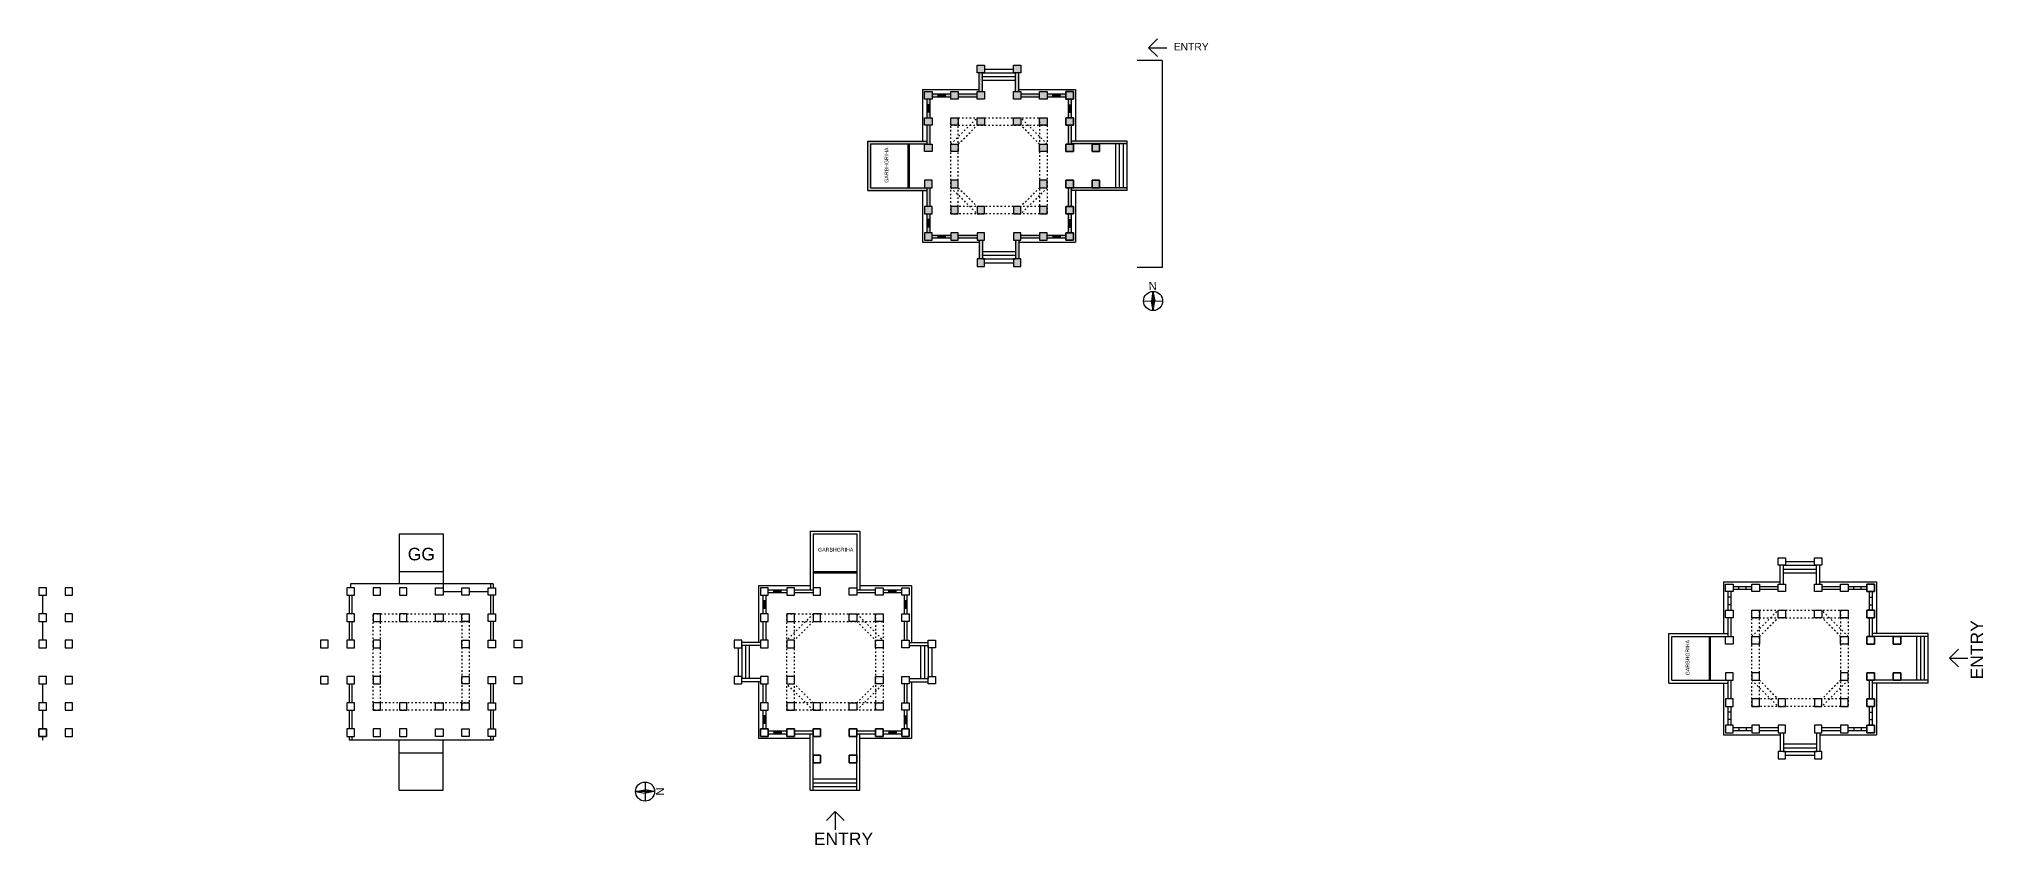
# Model space of a CAD drawing. Header units: millimetres. Extents: x 318 to 1307101, y -5787 to 348115.
# Drawn here: x 318 to 155785, y -5787 to 58711 of the extents above; entities that cross this region are included whole.
import ezdxf
from ezdxf.enums import TextEntityAlignment as Align

# ---------------------------------------------------------------- set-up
doc = ezdxf.new("R2010")
doc.units = ezdxf.units.MM
doc.header["$LTSCALE"] = 10
doc.header["$MEASUREMENT"] = 0
doc.linetypes.add('ACAD_ISO03W100', pattern=[30, 12, -18])
for name, color, linetype in [('bea', 7, 'Continuous'), ('inner gumbaj', 7, 'Continuous'), ('shikara', 7, 'Continuous'), ('squar', 7, 'Continuous')]:
    doc.layers.add(name, color=color, linetype=linetype)
doc.styles.get("Standard").update_dxf_attribs({"font": 'arial.ttf'})

# ---------------------------------------------------------------- blocks, each defined once
blk = doc.blocks.new('A$C11DA3242')
at = {"lineweight": -3}
h = blk.add_hatch(color=256, dxfattribs=at)
h.paths.add_polyline_path([(7641, 15283), (7641, 7641), (8981, 7641)])
h.paths.add_polyline_path([(7641, 0), (7641, 7641), (6301, 7641)])
for p, q in [((0, 7641), (15283, 7641)), ((7641, 15283), (6301, 7641)), ((7641, 0), (6301, 7641)), ((7641, 15283), (7641, 0)), ((7641, 15283), (8981, 7641)), ((7641, 0), (8981, 7641))]:
    blk.add_line(p, q, dxfattribs=at)
blk.add_circle((7641, 7641), 7641, dxfattribs=at)
blk.add_text('N', height=6397, dxfattribs=at).set_placement((4329, 16514), (10783, 16514), align=Align.ALIGNED)

msp = doc.modelspace()

# ---------------------------------------------------------------- hatches: boundary and pattern name
at = {"ltscale": 10}
h = msp.add_hatch(dxfattribs=at)
h.set_pattern_fill('AR-SAND', color=256, scale=20, angle=90)
h.set_pattern_definition([(127.5, (132048.94, -15424.23), (-38.536475, -1.259867), [0, -30.4, 0, -34, 0, -32.5]), (97.5, (132048.94, -15424.23), (-56.44292, 35.395534), [0, -16.4, 0, -27.4, 0, -10.5]), (57.5, (132048.94, -15448.83), (-0.113181, 62.282837), [0, -10, 0, -36, 0, -47]), (47.5, (132048.94, -15448.83), (-17.55351, 60.122532), [0, -5, 0, -23.6, 0, -27])])
h.paths.add_polyline_path([(71325, 51796), (71325, 50296), (71555, 50296), (71555, 51796)])
h.paths.add_polyline_path([(71325, 52846), (71325, 52396), (71555, 52396), (71555, 52846)])
h.paths.add_polyline_path([(71325, 53896), (71325, 53446), (71555, 53446), (71555, 53896)])
h.paths.add_polyline_path([(71740, 54311), (71740, 54081), (72190, 54081), (72190, 54311)])
h.paths.add_polyline_path([(72790, 54311), (72790, 54081), (73240, 54081), (73240, 54311)])
h.paths.add_polyline_path([(73840, 54311), (73840, 54081), (75340, 54081), (75340, 54311)])
h.paths.add_polyline_path([(75513, 55999), (75513, 54496), (75768, 54496), (75768, 55999)])
h.paths.add_polyline_path([(78413, 55999), (78413, 54496), (78668, 54496), (78668, 55999)])
h.paths.add_polyline_path([(78840, 54311), (78840, 54081), (80340, 54081), (80340, 54311)])
h.paths.add_polyline_path([(80940, 54311), (80940, 54081), (81390, 54081), (81390, 54311)])
h.paths.add_polyline_path([(81990, 54311), (81990, 54081), (82440, 54081), (82440, 54311)])
h.paths.add_polyline_path([(82625, 53896), (82625, 53446), (82855, 53446), (82855, 53896)])
h.paths.add_polyline_path([(82625, 52846), (82625, 52396), (82855, 52396), (82855, 52846)])
h.paths.add_polyline_path([(82625, 51796), (82625, 50296), (82855, 50296), (82855, 51796)])
h.paths.add_polyline_path([(82855, 50531), (82855, 50301), (87340, 50301), (87340, 50531)])
h.paths.add_polyline_path([(82855, 46801), (82855, 46571), (87340, 46571), (87340, 46801)])
h.paths.add_polyline_path([(82625, 46806), (82625, 45306), (82855, 45306), (82855, 46806)])
h.paths.add_polyline_path([(82625, 44706), (82625, 44256), (82855, 44256), (82855, 44706)])
h.paths.add_polyline_path([(82625, 43656), (82625, 43206), (82855, 43206), (82855, 43656)])
h.paths.add_polyline_path([(81990, 43017), (81990, 42787), (82440, 42787), (82440, 43017)])
h.paths.add_polyline_path([(80940, 43017), (80940, 42787), (81390, 42787), (81390, 43017)])
h.paths.add_polyline_path([(78840, 43017), (78840, 42787), (80340, 42787), (80340, 43017)])
h.paths.add_polyline_path([(78413, 42606), (78413, 41102), (78668, 41102), (78668, 42606)])
h.paths.add_polyline_path([(75513, 42606), (75513, 41102), (75768, 41102), (75768, 42606)])
h.paths.add_polyline_path([(73840, 43017), (73840, 42787), (75340, 42787), (75340, 43017)])
h.paths.add_polyline_path([(71740, 43017), (71740, 42787), (72190, 42787), (72190, 43017)])
h.paths.add_polyline_path([(72790, 43017), (72790, 42787), (73240, 42787), (73240, 43017)])
h.paths.add_polyline_path([(71325, 43656), (71325, 43206), (71555, 43206), (71555, 43656)])
h.paths.add_polyline_path([(71325, 44706), (71325, 44256), (71555, 44256), (71555, 44706)])
h.paths.add_polyline_path([(71325, 46806), (71325, 45306), (71555, 45306), (71555, 46806)])
h.paths.add_polyline_path([(66840, 46801), (66840, 50301), (71325, 50301), (71325, 50531), (66610, 50531), (66610, 46571), (71325, 46571), (71325, 46801)])
h = msp.add_hatch(color=256, dxfattribs=at)
h.dxf.hatch_style = 1
h.paths.add_polyline_path([(75940, 56599), (75340, 56599), (75340, 55999), (75940, 55999)])
h.paths.add_polyline_path([(78840, 56599), (78240, 56599), (78240, 55999), (78840, 55999)])
h.paths.add_polyline_path([(78840, 54496), (78240, 54496), (78240, 53896), (78840, 53896)])
h.paths.add_polyline_path([(75940, 54496), (75340, 54496), (75340, 53896), (75940, 53896)])
h.paths.add_polyline_path([(73840, 54496), (73240, 54496), (73240, 53896), (73840, 53896)])
h.paths.add_polyline_path([(71740, 54496), (71140, 54496), (71140, 53896), (71740, 53896)])
h.paths.add_polyline_path([(71740, 52396), (71140, 52396), (71140, 51796), (71740, 51796)])
h.paths.add_polyline_path([(71740, 50296), (71140, 50296), (71140, 49696), (71740, 49696)])
h.paths.add_polyline_path([(71740, 47406), (71140, 47406), (71140, 46806), (71740, 46806)])
h.paths.add_polyline_path([(71740, 45306), (71140, 45306), (71140, 44706), (71740, 44706)])
h.paths.add_polyline_path([(71740, 43206), (71140, 43206), (71140, 42606), (71740, 42606)])
h.paths.add_polyline_path([(73840, 43206), (73240, 43206), (73240, 42606), (73840, 42606)])
h.paths.add_polyline_path([(75940, 43206), (75340, 43206), (75340, 42606), (75940, 42606)])
h.paths.add_polyline_path([(75940, 41102), (75340, 41102), (75340, 40502), (75940, 40502)])
h.paths.add_polyline_path([(78840, 41102), (78240, 41102), (78240, 40502), (78840, 40502)])
h.paths.add_polyline_path([(78840, 43206), (78240, 43206), (78240, 42606), (78840, 42606)])
h.paths.add_polyline_path([(80940, 43206), (80340, 43206), (80340, 42606), (80940, 42606)])
h.paths.add_polyline_path([(83040, 43206), (82440, 43206), (82440, 42606), (83040, 42606)])
h.paths.add_polyline_path([(83040, 45306), (82440, 45306), (82440, 44706), (83040, 44706)])
h.paths.add_polyline_path([(83040, 47406), (82440, 47406), (82440, 46806), (83040, 46806)])
h.paths.add_polyline_path([(85140, 47406), (84540, 47406), (84540, 46806), (85140, 46806)])
h.paths.add_polyline_path([(85140, 50296), (84540, 50296), (84540, 49696), (85140, 49696)])
h.paths.add_polyline_path([(83040, 50296), (82440, 50296), (82440, 49696), (83040, 49696)])
h.paths.add_polyline_path([(83040, 52396), (82440, 52396), (82440, 51796), (83040, 51796)])
h.paths.add_polyline_path([(83040, 54496), (82440, 54496), (82440, 53896), (83040, 53896)])
h.paths.add_polyline_path([(80940, 54496), (80340, 54496), (80340, 53896), (80940, 53896)])
h.paths.add_polyline_path([(80940, 52396), (80340, 52396), (80340, 51796), (80940, 51796)])
h.paths.add_polyline_path([(78840, 52396), (78240, 52396), (78240, 51796), (78840, 51796)])
h.paths.add_polyline_path([(75940, 52396), (75340, 52396), (75340, 51796), (75940, 51796)])
h.paths.add_polyline_path([(73840, 52396), (73240, 52396), (73240, 51796), (73840, 51796)])
h.paths.add_polyline_path([(73840, 50296), (73240, 50296), (73240, 49696), (73840, 49696)])
h.paths.add_polyline_path([(73840, 47406), (73240, 47406), (73240, 46806), (73840, 46806)])
h.paths.add_polyline_path([(73840, 45306), (73240, 45306), (73240, 44706), (73840, 44706)])
h.paths.add_polyline_path([(75940, 45306), (75340, 45306), (75340, 44706), (75940, 44706)])
h.paths.add_polyline_path([(78840, 45306), (78240, 45306), (78240, 44706), (78840, 44706)])
h.paths.add_polyline_path([(80940, 47406), (80340, 47406), (80340, 46806), (80940, 46806)])
h.paths.add_polyline_path([(80940, 45306), (80340, 45306), (80340, 44706), (80940, 44706)])
h.paths.add_polyline_path([(80940, 50296), (80340, 50296), (80340, 49696), (80940, 49696)])
h = msp.add_hatch(dxfattribs=at)
h.set_pattern_fill('ANSI37', color=256, scale=800, angle=90)
h.set_pattern_definition([(135, (132048.94, -34904.71), (-70.71068, -70.71068), []), (225, (132048.94, -34904.71), (70.71068, -70.71068), [])])
h.paths.add_polyline_path([(71325, 43656), (71555, 43656), (71555, 44256), (71325, 44256)])
h.paths.add_polyline_path([(72790, 42787), (72790, 43017), (72190, 43017), (72190, 42787)])
h.paths.add_polyline_path([(81390, 43017), (81390, 42787), (81990, 42787), (81990, 43017)])
h.paths.add_polyline_path([(82855, 44256), (82625, 44256), (82625, 43656), (82855, 43656)])
h.paths.add_polyline_path([(82855, 53446), (82625, 53446), (82625, 52846), (82855, 52846)])
h.paths.add_polyline_path([(81390, 54311), (81390, 54081), (81990, 54081), (81990, 54311)])
h = msp.add_hatch(dxfattribs=at)
h.set_pattern_fill('ANSI37', color=256, scale=800, angle=90)
h.set_pattern_definition([(135, (132048.94, -30423.39), (-70.71068, -70.71068), []), (225, (132048.94, -30423.39), (70.71068, -70.71068), [])])
h.paths.add_polyline_path([(71555, 53446), (71325, 53446), (71325, 52846), (71555, 52846)])
h.paths.add_polyline_path([(72190, 54311), (72190, 54081), (72790, 54081), (72790, 54311)])
h = msp.add_hatch(dxfattribs=at)
h.set_pattern_fill('ANSI37', color=256, scale=500)
h.paths.add_polyline_path([(59080, 14619), (59080, 14389), (59680, 14389), (59680, 14619)])
h.paths.add_polyline_path([(58212, 13154), (58442, 13154), (58442, 13754), (58212, 13754)])
h.paths.add_polyline_path([(58442, 4554), (58212, 4554), (58212, 3954), (58442, 3954)])
h.paths.add_polyline_path([(59680, 3089), (59680, 3319), (59080, 3319), (59080, 3089)])
h.paths.add_polyline_path([(68870, 3089), (68870, 3319), (68270, 3319), (68270, 3089)])
h.paths.add_polyline_path([(69735, 4554), (69505, 4554), (69505, 3954), (69735, 3954)])
h = msp.add_hatch(dxfattribs=at)
h.set_pattern_fill('ANSI37', color=256, scale=500)
h.paths.add_polyline_path([(68870, 14619), (68270, 14619), (68270, 14389), (68870, 14389)])
h.paths.add_polyline_path([(69735, 13754), (69505, 13754), (69505, 13154), (69735, 13154)])

# ---------------------------------------------------------------- linework, layer by layer
for p, q in [((89053, 58004), (89760, 58711)), ((89053, 58004), (90519, 58004)), ((89053, 58004), (89760, 57297)), ((75768, 55999), (78413, 55999)), ((75940, 56299), (78240, 56299)), ((90137, 56979), (88137, 56979)), ((90137, 56979), (90137, 40412)), ((75768, 55699), (78413, 55699)), ((75768, 55399), (78413, 55399)), ((75768, 41702), (78413, 41702)), ((75768, 41402), (78413, 41402)), ((75768, 41102), (78413, 41102)), ((75940, 40802), (78240, 40802)), ((90137, 40412), (88137, 40412)), ((139821, 16602), (142467, 16602)), ((139821, 16302), (142467, 16302)), ((139821, 16002), (142467, 16002)), ((139994, 16902), (142294, 16902)), ((56227, 10004), (56227, 7704)), ((56527, 10177), (56527, 7531)), ((56827, 10177), (56827, 7531)), ((57127, 10177), (57127, 7531)), ((70823, 10177), (70823, 7531)), ((71123, 10177), (71123, 7531)), ((71423, 10177), (71423, 7531)), ((71723, 10004), (71723, 7704)), ((153107, 9174), (153814, 9881)), ((153107, 9174), (154572, 9174)), ((153107, 9174), (153814, 8467)), ((139821, 2306), (142467, 2306)), ((139821, 2006), (142467, 2006)), ((139821, 1706), (142467, 1706)), ((139994, 1406), (142294, 1406)), ((63995, -3109), (63288, -3816)), ((63995, -3109), (63995, -4574)), ((63995, -3109), (64703, -3816))]:
    msp.add_line(p, q, dxfattribs=at)
for p, q in [((70975, 54661), (73240, 54661)), ((70975, 54661), (75513, 54661)), ((70975, 54661), (70975, 52396)), ((70975, 54661), (70975, 50531)), ((73840, 54661), (75340, 54661)), ((78668, 54661), (83205, 54661)), ((83205, 54661), (83205, 50531)), ((71325, 53896), (71325, 52396)), ((71555, 53446), (71325, 53446)), ((71555, 53896), (71555, 52396)), ((71740, 54311), (73240, 54311)), ((71740, 54081), (73240, 54081)), ((72190, 54311), (72190, 54081)), ((72790, 54311), (72790, 54081)), ((73840, 54311), (75340, 54311)), ((73840, 54081), (75340, 54081)), ((78840, 54311), (80340, 54311)), ((78840, 54081), (80340, 54081)), ((80940, 54311), (82440, 54311)), ((80940, 54081), (82440, 54081)), ((81390, 54081), (81390, 54311)), ((81990, 54081), (81990, 54311)), ((82625, 53896), (82625, 52396)), ((82625, 53446), (82855, 53446)), ((82855, 53896), (82855, 52396)), ((71555, 52846), (71325, 52846)), ((71325, 51796), (71325, 50296)), ((71555, 51796), (71555, 50296)), ((82625, 52846), (82855, 52846)), ((82625, 51796), (82625, 50296)), ((82855, 51796), (82855, 50296)), ((66610, 46571), (66610, 50531)), ((66610, 50531), (71325, 50531)), ((66840, 46801), (66840, 50301)), ((66840, 50301), (71325, 50301)), ((69840, 46801), (69840, 50301)), ((69940, 46801), (69940, 50301)), ((87340, 50531), (82855, 50531)), ((87340, 50301), (82855, 50301)), ((86440, 46801), (86440, 50301)), ((86740, 46801), (86740, 50301)), ((87040, 46801), (87040, 50301)), ((87340, 46571), (87340, 50531)), ((66840, 46801), (71325, 46801)), ((71325, 46806), (71325, 45306)), ((71555, 46806), (71555, 45306)), ((82625, 46806), (82625, 45306)), ((82855, 46806), (82855, 45306)), ((87340, 46801), (82855, 46801)), ((66610, 46571), (71325, 46571)), ((70975, 46571), (70975, 45306)), ((70975, 46571), (70975, 42437)), ((87340, 46571), (82855, 46571)), ((83205, 46571), (83205, 42437)), ((71325, 44706), (71325, 43206)), ((71555, 44256), (71325, 44256)), ((71555, 43656), (71325, 43656)), ((71555, 44706), (71555, 43206)), ((82625, 44706), (82625, 43206)), ((82625, 44256), (82855, 44256)), ((82625, 43656), (82855, 43656)), ((82855, 44706), (82855, 43206)), ((83205, 44706), (83205, 42437)), ((70975, 42437), (75513, 42437)), ((71740, 43017), (73240, 43017)), ((71740, 42787), (73240, 42787)), ((72190, 43017), (72190, 42787)), ((72790, 43017), (72790, 42787)), ((73840, 43017), (75340, 43017)), ((73840, 42787), (75340, 42787)), ((73840, 42437), (75340, 42437)), ((78668, 42437), (83205, 42437)), ((78840, 43017), (80340, 43017)), ((78840, 42787), (80340, 42787)), ((78840, 42437), (80340, 42437)), ((80940, 43017), (82440, 43017)), ((80940, 42787), (82440, 42787)), ((80940, 42437), (83205, 42437)), ((81390, 43017), (81390, 42787)), ((81990, 43017), (81990, 42787)), ((29138, 19104), (32638, 19104)), ((29138, 19104), (29138, 15104)), ((32638, 19104), (32638, 15104)), ((61995, 19334), (61995, 14619)), ((61995, 19334), (65955, 19334)), ((62225, 19104), (65725, 19104)), ((62225, 19104), (62225, 14619)), ((65725, 19104), (65725, 14619)), ((65955, 19334), (65955, 14619)), ((29138, 16104), (32638, 16104)), ((62225, 16104), (65725, 16104)), ((62225, 16004), (65725, 16004)), ((618, 14204), (618, 12704)), ((25125, 14204), (25125, 12704)), ((36648, 15104), (25244, 15104)), ((25244, 15104), (25244, 14804)), ((25355, 14204), (25355, 12704)), ((32638, 15104), (32633, 14804)), ((32633, 14504), (34133, 14504)), ((34733, 14504), (36233, 14504)), ((36418, 15104), (36418, 14804)), ((36418, 14204), (36418, 12704)), ((36648, 15104), (36648, 14804)), ((36648, 14204), (36648, 12704)), ((57862, 14969), (57862, 10431)), ((61995, 14969), (57862, 14969)), ((58212, 14204), (58212, 12704)), ((58442, 14204), (58442, 12704)), ((60130, 14619), (58630, 14619)), ((60130, 14389), (58630, 14389)), ((59080, 14389), (59080, 14619)), ((59680, 14389), (59680, 14619)), ((61995, 14969), (60730, 14969)), ((62230, 14619), (60730, 14619)), ((62230, 14389), (60730, 14389)), ((67220, 14619), (65720, 14619)), ((67220, 14389), (65720, 14389)), ((70085, 14969), (65955, 14969)), ((70085, 14969), (67820, 14969)), ((69320, 14619), (67820, 14619)), ((69320, 14389), (67820, 14389)), ((68270, 14389), (68270, 14619)), ((68870, 14389), (68870, 14619)), ((69505, 14204), (69505, 12704)), ((69735, 14204), (69735, 12704)), ((70085, 14969), (70085, 12704)), ((70085, 14969), (70085, 10431)), ((135029, 15264), (137294, 15264)), ((135029, 15264), (139567, 15264)), ((135029, 15264), (135029, 12999)), ((135029, 15264), (135029, 11134)), ((135379, 14499), (135379, 12999)), ((135609, 14049), (135379, 14049)), ((135609, 14499), (135609, 12999)), ((135794, 14914), (137294, 14914)), ((135794, 14684), (137294, 14684)), ((136244, 14684), (136244, 14914)), ((136844, 14684), (136844, 14914)), ((137894, 15264), (139394, 15264)), ((137894, 14914), (139394, 14914)), ((137894, 14684), (139394, 14684)), ((142721, 15264), (147259, 15264)), ((142894, 14914), (144394, 14914)), ((142894, 14684), (144394, 14684)), ((144994, 14914), (146494, 14914)), ((144994, 14684), (146494, 14684)), ((145444, 14684), (145444, 14914)), ((146044, 14684), (146044, 14914)), ((146679, 14499), (146679, 12999)), ((146679, 14049), (146909, 14049)), ((146909, 14499), (146909, 12999)), ((147259, 15264), (147259, 11134)), ((58442, 13754), (58212, 13754)), ((58442, 13154), (58212, 13154)), ((69735, 13754), (69505, 13754)), ((69735, 13154), (69505, 13154)), ((135609, 13449), (135379, 13449)), ((146679, 13449), (146909, 13449)), ((618, 12104), (618, 10604)), ((25125, 12104), (25125, 10604)), ((25355, 12104), (25355, 10604)), ((36418, 12104), (36418, 10604)), ((36648, 12104), (36648, 10604)), ((57862, 12104), (57862, 10604)), ((58212, 12104), (58212, 10604)), ((58442, 12104), (58442, 10604)), ((69505, 12104), (69505, 10604)), ((69735, 12104), (69735, 10604)), ((70085, 12104), (70085, 10604)), ((130664, 7174), (130664, 11134)), ((130664, 11134), (135379, 11134)), ((130894, 7404), (130894, 10904)), ((130894, 10904), (135379, 10904)), ((133894, 7404), (133894, 10904)), ((133994, 7404), (133994, 10904)), ((135379, 12399), (135379, 10899)), ((135609, 12399), (135609, 10899)), ((146679, 12399), (146679, 10899)), ((146909, 12399), (146909, 10899)), ((151394, 11134), (146909, 11134)), ((151394, 10904), (146909, 10904)), ((150494, 7404), (150494, 10904)), ((150794, 7404), (150794, 10904)), ((151094, 7404), (151094, 10904)), ((151394, 7174), (151394, 11134)), ((618, 7104), (618, 5604)), ((25125, 7104), (25125, 5604)), ((25355, 7104), (25355, 5604)), ((36418, 7104), (36418, 5604)), ((36648, 7104), (36648, 5604)), ((57862, 7277), (57862, 2739)), ((57862, 7104), (57862, 5604)), ((58212, 7104), (58212, 5604)), ((58442, 7104), (58442, 5604)), ((69505, 7104), (69505, 5604)), ((69735, 7104), (69735, 5604)), ((70085, 7277), (70085, 2739)), ((130664, 7174), (135379, 7174)), ((130894, 7404), (135379, 7404)), ((135029, 7174), (135029, 5909)), ((135029, 7174), (135029, 3041)), ((135379, 7409), (135379, 5909)), ((135609, 7409), (135609, 5909)), ((146679, 7409), (146679, 5909)), ((146909, 7409), (146909, 5909)), ((151394, 7404), (146909, 7404)), ((151394, 7174), (146909, 7174)), ((147259, 7174), (147259, 3041)), ((618, 5004), (618, 3504)), ((25125, 5004), (25125, 3504)), ((25355, 5004), (25355, 3504)), ((36418, 5004), (36418, 3504)), ((36648, 5004), (36648, 3504)), ((57862, 5004), (57862, 2739)), ((58212, 5004), (58212, 3504)), ((58442, 5004), (58442, 3504)), ((69505, 5004), (69505, 3504)), ((69735, 5004), (69735, 3504)), ((135379, 5309), (135379, 3809)), ((135609, 4859), (135379, 4859)), ((135609, 5309), (135609, 3809)), ((146679, 5309), (146679, 3809)), ((146679, 4859), (146909, 4859)), ((146909, 5309), (146909, 3809)), ((147259, 5309), (147259, 3041)), ((58442, 4554), (58212, 4554)), ((58442, 3954), (58212, 3954)), ((60130, 3319), (58630, 3319)), ((59080, 3319), (59080, 3089)), ((59680, 3319), (59680, 3089)), ((62230, 3319), (60730, 3319)), ((67220, 3319), (65720, 3319)), ((69320, 3319), (67820, 3319)), ((68270, 3319), (68270, 3089)), ((68870, 3319), (68870, 3089)), ((69505, 4554), (69735, 4554)), ((69505, 3954), (69735, 3954)), ((135609, 4259), (135379, 4259)), ((135794, 3621), (137294, 3621)), ((135794, 3391), (137294, 3391)), ((136244, 3624), (136244, 3394)), ((136844, 3624), (136844, 3394)), ((137894, 3621), (139394, 3621)), ((137894, 3391), (139394, 3391)), ((142894, 3621), (144394, 3621)), ((142894, 3391), (144394, 3391)), ((144994, 3621), (146494, 3621)), ((144994, 3391), (146494, 3391)), ((145444, 3624), (145444, 3394)), ((146044, 3624), (146044, 3394)), ((146679, 4259), (146909, 4259)), ((618, 2904), (618, 2603)), ((25125, 2904), (25125, 2603)), ((36648, 2603), (25125, 2603)), ((25355, 2904), (25355, 2603)), ((29138, -1396), (29138, 2604)), ((29138, 1604), (32638, 1604)), ((32638, -1396), (32638, 2604)), ((36418, 2904), (36418, 2603)), ((36648, 2904), (36648, 2603)), ((60130, 2739), (57862, 2739)), ((61995, 2739), (57862, 2739)), ((60130, 3089), (58630, 3089)), ((62230, 3089), (60730, 3089)), ((61995, -1396), (61995, 3089)), ((62225, -1396), (62225, 3089)), ((67220, 3089), (65720, 3089)), ((65725, -1396), (65725, 3089)), ((65955, -1396), (65955, 3089)), ((70085, 2739), (65955, 2739)), ((69320, 3089), (67820, 3089)), ((135029, 3041), (139567, 3041)), ((137894, 3041), (139394, 3041)), ((142721, 3041), (147259, 3041)), ((142894, 3041), (144394, 3041)), ((144994, 3041), (147259, 3041)), ((29138, -1396), (32638, -1396)), ((61995, -1396), (65955, -1396)), ((62225, -496), (65725, -496)), ((62225, -796), (65725, -796)), ((62225, -1096), (65725, -1096))]:
    msp.add_line(p, q)
for points in [[(75340, 55999), (75340, 56599), (75940, 56599), (75940, 55999)], [(78240, 55999), (78240, 56599), (78840, 56599), (78840, 55999)], [(71140, 53896), (71140, 54496), (71740, 54496), (71740, 53896)], [(73240, 53896), (73240, 54496), (73840, 54496), (73840, 53896)], [(75340, 53896), (75340, 54496), (75940, 54496), (75940, 53896)], [(78240, 53896), (78240, 54496), (78840, 54496), (78840, 53896)], [(80340, 53896), (80340, 54496), (80940, 54496), (80940, 53896)], [(82440, 53896), (82440, 54496), (83040, 54496), (83040, 53896)], [(83040, 53896), (83040, 54496), (82440, 54496), (82440, 53896)], [(71140, 51796), (71140, 52396), (71740, 52396), (71740, 51796)], [(82440, 51796), (82440, 52396), (83040, 52396), (83040, 51796)], [(83040, 51796), (83040, 52396), (82440, 52396), (82440, 51796)], [(71140, 49696), (71140, 50296), (71740, 50296), (71740, 49696)], [(82440, 49696), (82440, 50296), (83040, 50296), (83040, 49696)], [(83040, 49696), (83040, 50296), (82440, 50296), (82440, 49696)], [(84540, 49696), (84540, 50296), (85140, 50296), (85140, 49696)], [(85140, 49696), (85140, 50296), (84540, 50296), (84540, 49696)], [(71140, 47406), (71140, 46806), (71740, 46806), (71740, 47406)], [(82440, 47406), (82440, 46806), (83040, 46806), (83040, 47406)], [(83040, 47406), (83040, 46806), (82440, 46806), (82440, 47406)], [(84540, 47406), (84540, 46806), (85140, 46806), (85140, 47406)], [(85140, 47406), (85140, 46806), (84540, 46806), (84540, 47406)], [(71140, 45306), (71140, 44706), (71740, 44706), (71740, 45306)], [(82440, 45306), (82440, 44706), (83040, 44706), (83040, 45306)], [(83040, 45306), (83040, 44706), (82440, 44706), (82440, 45306)], [(71140, 43206), (71140, 42606), (71740, 42606), (71740, 43206)], [(73240, 43206), (73240, 42606), (73840, 42606), (73840, 43206)], [(75340, 43206), (75340, 42606), (75940, 42606), (75940, 43206)], [(78240, 43206), (78240, 42606), (78840, 42606), (78840, 43206)], [(80340, 43206), (80340, 42606), (80940, 42606), (80940, 43206)], [(82440, 43206), (82440, 42606), (83040, 42606), (83040, 43206)], [(83040, 43206), (83040, 42606), (82440, 42606), (82440, 43206)], [(75340, 41102), (75340, 40502), (75940, 40502), (75940, 41102)], [(78240, 41102), (78240, 40502), (78840, 40502), (78840, 41102)], [(139394, 16602), (139394, 17202), (139994, 17202), (139994, 16602)], [(142294, 16602), (142294, 17202), (142894, 17202), (142894, 16602)], [(918, 14804), (318, 14804), (318, 14204), (918, 14204)], [(3018, 14804), (2418, 14804), (2418, 14204), (3018, 14204)], [(25544, 14804), (24944, 14804), (24944, 14204), (25544, 14204)], [(27644, 14804), (27044, 14804), (27044, 14204), (27644, 14204)], [(29744, 14804), (29144, 14804), (29144, 14204), (29744, 14204)], [(32033, 14804), (32633, 14804), (32633, 14204), (32033, 14204)], [(34133, 14804), (34733, 14804), (34733, 14204), (34133, 14204)], [(36233, 14804), (36833, 14804), (36833, 14204), (36233, 14204)], [(58630, 14804), (58030, 14804), (58030, 14204), (58630, 14204)], [(60730, 14804), (60130, 14804), (60130, 14204), (60730, 14204)], [(62830, 14804), (62230, 14804), (62230, 14204), (62830, 14204)], [(65120, 14804), (65720, 14804), (65720, 14204), (65120, 14204)], [(67220, 14804), (67820, 14804), (67820, 14204), (67220, 14204)], [(69320, 14804), (69920, 14804), (69920, 14204), (69320, 14204)], [(135194, 14499), (135194, 15099), (135794, 15099), (135794, 14499)], [(137294, 14499), (137294, 15099), (137894, 15099), (137894, 14499)], [(139394, 14499), (139394, 15099), (139994, 15099), (139994, 14499)], [(142294, 14499), (142294, 15099), (142894, 15099), (142894, 14499)], [(144394, 14499), (144394, 15099), (144994, 15099), (144994, 14499)], [(146494, 14499), (146494, 15099), (147094, 15099), (147094, 14499)], [(147094, 14499), (147094, 15099), (146494, 15099), (146494, 14499)], [(918, 12704), (318, 12704), (318, 12104), (918, 12104)], [(3018, 12704), (2418, 12704), (2418, 12104), (3018, 12104)], [(25544, 12704), (24944, 12704), (24944, 12104), (25544, 12104)], [(27644, 12704), (27044, 12704), (27044, 12104), (27644, 12104)], [(29744, 12704), (29144, 12704), (29144, 12104), (29744, 12104)], [(32033, 12704), (32633, 12704), (32633, 12104), (32033, 12104)], [(34133, 12704), (34733, 12704), (34733, 12104), (34133, 12104)], [(36233, 12704), (36833, 12704), (36833, 12104), (36233, 12104)], [(58630, 12704), (58030, 12704), (58030, 12104), (58630, 12104)], [(69320, 12704), (69920, 12704), (69920, 12104), (69320, 12104)], [(135194, 12399), (135194, 12999), (135794, 12999), (135794, 12399)], [(137294, 12399), (137294, 12999), (137894, 12999), (137894, 12399)], [(139394, 12399), (139394, 12999), (139994, 12999), (139994, 12399)], [(142294, 12399), (142294, 12999), (142894, 12999), (142894, 12399)], [(144394, 12399), (144394, 12999), (144994, 12999), (144994, 12399)], [(146494, 12399), (146494, 12999), (147094, 12999), (147094, 12399)], [(147094, 12399), (147094, 12999), (146494, 12999), (146494, 12399)], [(135194, 10299), (135194, 10899), (135794, 10899), (135794, 10299)], [(137294, 10299), (137294, 10899), (137894, 10899), (137894, 10299)], [(144394, 10299), (144394, 10899), (144994, 10899), (144994, 10299)], [(146494, 10299), (146494, 10899), (147094, 10899), (147094, 10299)], [(147094, 10299), (147094, 10899), (146494, 10899), (146494, 10299)], [(148594, 10299), (148594, 10899), (149194, 10899), (149194, 10299)], [(149194, 10299), (149194, 10899), (148594, 10899), (148594, 10299)], [(918, 10604), (318, 10604), (318, 10004), (918, 10004)], [(3018, 10604), (2418, 10604), (2418, 10004), (3018, 10004)], [(23440, 10604), (22840, 10604), (22840, 10004), (23440, 10004)], [(25544, 10604), (24944, 10604), (24944, 10004), (25544, 10004)], [(27644, 10604), (27044, 10604), (27044, 10004), (27644, 10004)], [(34133, 10604), (34733, 10604), (34733, 10004), (34133, 10004)], [(36233, 10604), (36833, 10604), (36833, 10004), (36233, 10004)], [(38333, 10604), (38933, 10604), (38933, 10004), (38333, 10004)], [(56527, 10604), (55927, 10604), (55927, 10004), (56527, 10004)], [(58630, 10604), (58030, 10604), (58030, 10004), (58630, 10004)], [(69320, 10604), (69920, 10604), (69920, 10004), (69320, 10004)], [(71423, 10604), (72023, 10604), (72023, 10004), (71423, 10004)], [(135194, 8009), (135194, 7409), (135794, 7409), (135794, 8009)], [(137294, 8009), (137294, 7409), (137894, 7409), (137894, 8009)], [(144394, 8009), (144394, 7409), (144994, 7409), (144994, 8009)], [(146494, 8009), (146494, 7409), (147094, 7409), (147094, 8009)], [(147094, 8009), (147094, 7409), (146494, 7409), (146494, 8009)], [(148594, 8009), (148594, 7409), (149194, 7409), (149194, 8009)], [(149194, 8009), (149194, 7409), (148594, 7409), (148594, 8009)], [(918, 7704), (318, 7704), (318, 7104), (918, 7104)], [(3018, 7704), (2418, 7704), (2418, 7104), (3018, 7104)], [(23440, 7704), (22840, 7704), (22840, 7104), (23440, 7104)], [(25544, 7704), (24944, 7704), (24944, 7104), (25544, 7104)], [(27644, 7704), (27044, 7704), (27044, 7104), (27644, 7104)], [(34133, 7704), (34733, 7704), (34733, 7104), (34133, 7104)], [(36233, 7704), (36833, 7704), (36833, 7104), (36233, 7104)], [(38333, 7704), (38933, 7704), (38933, 7104), (38333, 7104)], [(56527, 7704), (55927, 7704), (55927, 7104), (56527, 7104)], [(58630, 7704), (58030, 7704), (58030, 7104), (58630, 7104)], [(69320, 7704), (69920, 7704), (69920, 7104), (69320, 7104)], [(71423, 7704), (72023, 7704), (72023, 7104), (71423, 7104)], [(918, 5604), (318, 5604), (318, 5004), (918, 5004)], [(3018, 5604), (2418, 5604), (2418, 5004), (3018, 5004)], [(25544, 5604), (24944, 5604), (24944, 5004), (25544, 5004)], [(27644, 5604), (27044, 5604), (27044, 5004), (27644, 5004)], [(29744, 5604), (29144, 5604), (29144, 5004), (29744, 5004)], [(32033, 5604), (32633, 5604), (32633, 5004), (32033, 5004)], [(34133, 5604), (34733, 5604), (34733, 5004), (34133, 5004)], [(36233, 5604), (36833, 5604), (36833, 5004), (36233, 5004)], [(58630, 5604), (58030, 5604), (58030, 5004), (58630, 5004)], [(69320, 5604), (69920, 5604), (69920, 5004), (69320, 5004)], [(135194, 5909), (135194, 5309), (135794, 5309), (135794, 5909)], [(137294, 5909), (137294, 5309), (137894, 5309), (137894, 5909)], [(139394, 5909), (139394, 5309), (139994, 5309), (139994, 5909)], [(142294, 5909), (142294, 5309), (142894, 5309), (142894, 5909)], [(144394, 5909), (144394, 5309), (144994, 5309), (144994, 5909)], [(146494, 5909), (146494, 5309), (147094, 5309), (147094, 5909)], [(147094, 5909), (147094, 5309), (146494, 5309), (146494, 5909)], [(318, 3504), (918, 3504), (918, 2904), (318, 2904)], [(918, 3504), (318, 3504), (318, 2904), (918, 2904)], [(3018, 3504), (2418, 3504), (2418, 2904), (3018, 2904)], [(25544, 3504), (24944, 3504), (24944, 2904), (25544, 2904)], [(27644, 3504), (27044, 3504), (27044, 2904), (27644, 2904)], [(29744, 3504), (29144, 3504), (29144, 2904), (29744, 2904)], [(32033, 3504), (32633, 3504), (32633, 2904), (32033, 2904)], [(34133, 3504), (34733, 3504), (34733, 2904), (34133, 2904)], [(36233, 3504), (36833, 3504), (36833, 2904), (36233, 2904)], [(58630, 3504), (58030, 3504), (58030, 2904), (58630, 2904)], [(58630, 2904), (58030, 2904), (58030, 3504), (58630, 3504)], [(60730, 3504), (60130, 3504), (60130, 2904), (60730, 2904)], [(60730, 2904), (60130, 2904), (60130, 3504), (60730, 3504)], [(62830, 3504), (62230, 3504), (62230, 2904), (62830, 2904)], [(62830, 2904), (62230, 2904), (62230, 3504), (62830, 3504)], [(65120, 3504), (65720, 3504), (65720, 2904), (65120, 2904)], [(65120, 2904), (65720, 2904), (65720, 3504), (65120, 3504)], [(67220, 3504), (67820, 3504), (67820, 2904), (67220, 2904)], [(67220, 2904), (67820, 2904), (67820, 3504), (67220, 3504)], [(69320, 3504), (69920, 3504), (69920, 2904), (69320, 2904)], [(69320, 2904), (69920, 2904), (69920, 3504), (69320, 3504)], [(135194, 3809), (135194, 3209), (135794, 3209), (135794, 3809)], [(137294, 3809), (137294, 3209), (137894, 3209), (137894, 3809)], [(139394, 3809), (139394, 3209), (139994, 3209), (139994, 3809)], [(142294, 3809), (142294, 3209), (142894, 3209), (142894, 3809)], [(144394, 3809), (144394, 3209), (144994, 3209), (144994, 3809)], [(146494, 3809), (146494, 3209), (147094, 3209), (147094, 3809)], [(147094, 3809), (147094, 3209), (146494, 3209), (146494, 3809)], [(139394, 1706), (139394, 1106), (139994, 1106), (139994, 1706)], [(142294, 1706), (142294, 1106), (142894, 1106), (142894, 1706)], [(62830, 1404), (62230, 1404), (62230, 804), (62830, 804)], [(62830, 804), (62230, 804), (62230, 1404), (62830, 1404)], [(65120, 1404), (65720, 1404), (65720, 804), (65120, 804)], [(65120, 804), (65720, 804), (65720, 1404), (65120, 1404)]]:
    msp.add_lwpolyline(points, close=True)
at = {"layer": 'bea', "linetype": 'ACAD_ISO03W100'}
for p, q in [((27044, 12704), (34733, 12704)), ((27044, 5004), (27044, 12704)), ((27644, 5004), (27644, 12704)), ((34133, 12704), (34133, 5004)), ((34733, 12704), (34733, 5004)), ((137294, 10899), (139394, 12999)), ((137894, 5309), (137894, 12999)), ((144994, 10899), (142894, 12999)), ((144394, 12999), (144394, 5309)), ((27044, 12104), (34733, 12104)), ((137294, 12399), (144994, 12399)), ((137894, 10899), (139394, 12399)), ((144394, 10899), (142894, 12399)), ((137294, 7409), (139394, 5309)), ((137894, 7409), (139394, 5909)), ((144394, 7409), (142894, 5909)), ((144994, 7409), (142894, 5309)), ((34733, 5604), (27044, 5604)), ((34733, 5004), (27044, 5004)), ((144994, 5909), (137294, 5909))]:
    msp.add_line(p, q, dxfattribs=at)
msp.add_lwpolyline([(144994, 5309), (137294, 5309), (137294, 12999), (144994, 12999)], close=True, dxfattribs=at)
at = {"layer": 'inner gumbaj', "linetype": 'ACAD_ISO03W100'}
for p, q in [((73240, 50296), (75340, 52396)), ((73240, 51796), (80940, 51796)), ((73840, 44706), (73840, 52396)), ((73840, 50296), (75340, 51796)), ((80940, 50296), (78840, 52396)), ((80340, 50296), (78840, 51796)), ((80340, 52396), (80340, 44706)), ((73240, 46806), (75340, 44706)), ((73840, 46806), (75340, 45306)), ((80340, 46806), (78840, 45306)), ((80940, 46806), (78840, 44706)), ((80940, 45306), (73240, 45306)), ((62230, 12704), (60130, 10604)), ((60730, 5004), (60730, 12704)), ((65720, 12704), (67820, 10604)), ((67220, 12704), (67220, 5004)), ((60130, 12104), (67820, 12104)), ((62230, 12104), (60730, 10604)), ((65720, 12104), (67220, 10604)), ((62230, 5004), (60130, 7104)), ((62230, 5604), (60730, 7104)), ((65720, 5604), (67220, 7104)), ((65720, 5004), (67820, 7104)), ((67820, 5604), (60130, 5604))]:
    msp.add_line(p, q, dxfattribs=at)
at = {"layer": 'inner gumbaj'}
for points in [[(73240, 51796), (73240, 52396), (73840, 52396), (73840, 51796)], [(75340, 51796), (75340, 52396), (75940, 52396), (75940, 51796)], [(78240, 51796), (78240, 52396), (78840, 52396), (78840, 51796)], [(80340, 51796), (80340, 52396), (80940, 52396), (80940, 51796)], [(73240, 49696), (73240, 50296), (73840, 50296), (73840, 49696)], [(80340, 49696), (80340, 50296), (80940, 50296), (80940, 49696)], [(73240, 47406), (73240, 46806), (73840, 46806), (73840, 47406)], [(80340, 47406), (80340, 46806), (80940, 46806), (80940, 47406)], [(73240, 45306), (73240, 44706), (73840, 44706), (73840, 45306)], [(75340, 45306), (75340, 44706), (75940, 44706), (75940, 45306)], [(78240, 45306), (78240, 44706), (78840, 44706), (78840, 45306)], [(80340, 45306), (80340, 44706), (80940, 44706), (80940, 45306)], [(60730, 12704), (60130, 12704), (60130, 12104), (60730, 12104)], [(62830, 12704), (62230, 12704), (62230, 12104), (62830, 12104)], [(65120, 12704), (65720, 12704), (65720, 12104), (65120, 12104)], [(67220, 12704), (67820, 12704), (67820, 12104), (67220, 12104)], [(60730, 10604), (60130, 10604), (60130, 10004), (60730, 10004)], [(67220, 10604), (67820, 10604), (67820, 10004), (67220, 10004)], [(60730, 7704), (60130, 7704), (60130, 7104), (60730, 7104)], [(67220, 7704), (67820, 7704), (67820, 7104), (67220, 7104)], [(60730, 5604), (60130, 5604), (60130, 5004), (60730, 5004)], [(62830, 5604), (62230, 5604), (62230, 5004), (62830, 5004)], [(65120, 5604), (65720, 5604), (65720, 5004), (65120, 5004)], [(67220, 5604), (67820, 5604), (67820, 5004), (67220, 5004)]]:
    msp.add_lwpolyline(points, close=True, dxfattribs=at)
at = {"layer": 'inner gumbaj', "linetype": 'ACAD_ISO03W100'}
for points in [[(80940, 44706), (73240, 44706), (73240, 52396), (80940, 52396)], [(60130, 5004), (60130, 12704), (67820, 12704), (67820, 5004)]]:
    msp.add_lwpolyline(points, close=True, dxfattribs=at)
at = {"layer": 'shikara', "ltscale": 10}
msp.add_xline((293809, 63016), (1, 0), dxfattribs=at)
at = {"layer": 'squar', "ltscale": 10}
for p, q in [((75513, 54496), (75513, 55999)), ((75768, 54496), (75768, 55999)), ((78413, 54496), (78413, 55999)), ((78668, 54496), (78668, 55999)), ((75513, 42606), (75513, 41102)), ((75768, 42606), (75768, 41102)), ((78413, 42606), (78413, 41102)), ((78668, 42606), (78668, 41102)), ((139567, 15099), (139567, 16602)), ((139821, 15099), (139821, 16602)), ((142467, 15099), (142467, 16602)), ((142721, 15099), (142721, 16602)), ((58030, 10431), (56527, 10431)), ((58030, 10177), (56527, 10177)), ((69920, 10431), (71423, 10431)), ((69920, 10177), (71423, 10177)), ((58030, 7531), (56527, 7531)), ((58030, 7277), (56527, 7277)), ((69920, 7531), (71423, 7531)), ((69920, 7277), (71423, 7277)), ((139567, 3209), (139567, 1706)), ((139821, 3209), (139821, 1706)), ((142467, 3209), (142467, 1706)), ((142721, 3209), (142721, 1706))]:
    msp.add_line(p, q, dxfattribs=at)

# ---------------------------------------------------------------- block references
at = {"xscale": 0.1, "yscale": 0.1, "zscale": 0.1}
for p, rotation in [((88666, 36963), 1.19642564136123), ((48024, -738), 270)]:
    msp.add_blockref('A$C11DA3242', p, dxfattribs=dict(at, rotation=rotation))

# ---------------------------------------------------------------- texts
at = {"ltscale": 10, "attachment_point": 1}
for width, gutter_width, insert, char_height in [(1349.95, 0.586, (91070, 58380), 588.2), (2301.97, 1, (62282, -4784), 1003)]:
    msp.add_mtext_dynamic_manual_height_columns('ENTRY', width=width, gutter_width=gutter_width, heights=[0], dxfattribs=dict(at, insert=insert, char_height=char_height))
at = {"char_height": 300, "attachment_point": 1, "rotation": 90}
for insert in [(67948, 47201), (132001, 7804)]:
    msp.add_mtext_dynamic_manual_height_columns('GARBHGRIHA', width=2511.84, gutter_width=1, heights=[0], dxfattribs=dict(at, insert=insert))
at = {"attachment_point": 1}
for s, insert, char_height in [('GG', (29812, 17997), 1003), ('GARBHGRIHA', (62626, 17997), 300)]:
    msp.add_mtext_dynamic_manual_height_columns(s, width=2511.84, gutter_width=1, heights=[0], dxfattribs=dict(at, insert=insert, char_height=char_height))
at = {"ltscale": 10, "insert": (154782, 7461), "char_height": 1003, "attachment_point": 1, "rotation": 90}
msp.add_mtext_dynamic_manual_height_columns('ENTRY', width=2301.97, gutter_width=1, heights=[0], dxfattribs=at)

doc.saveas('drawing.dxf')
